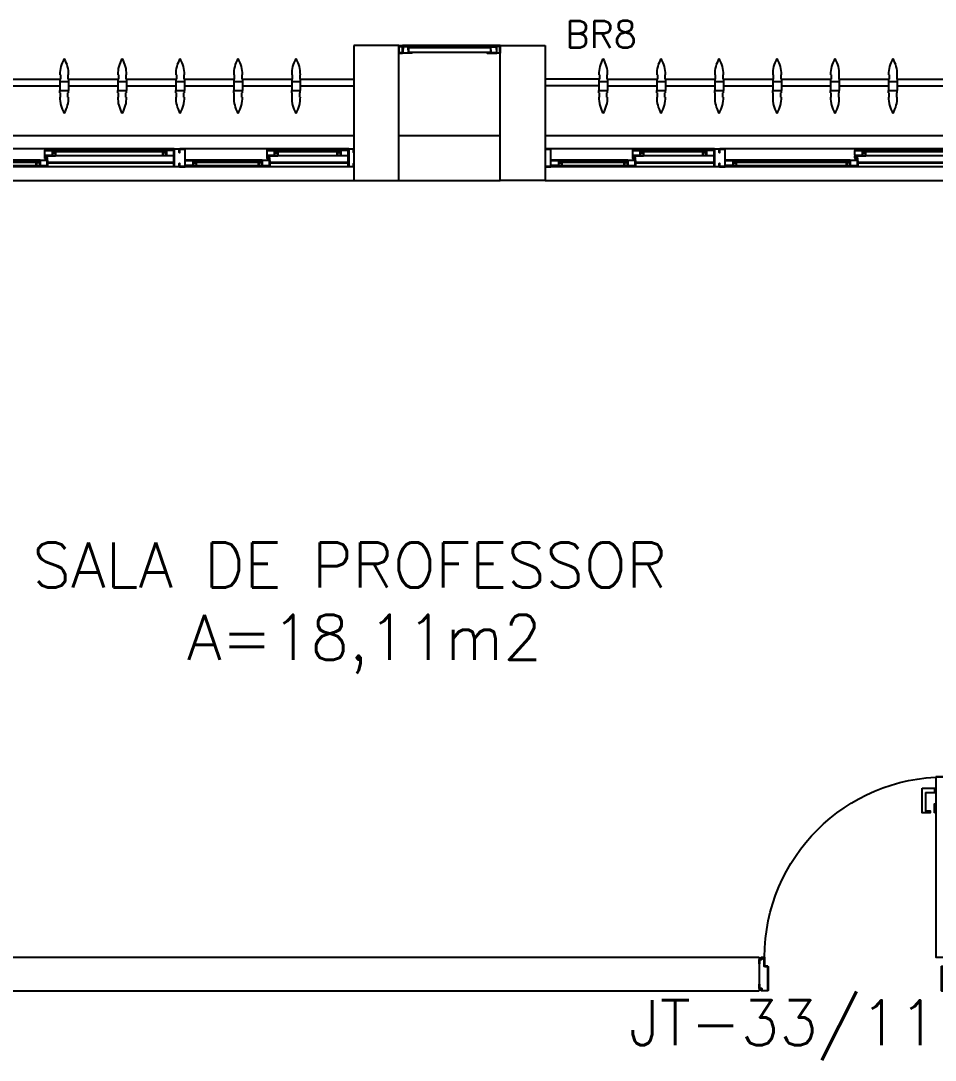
# Model space of a CAD drawing. Header units: millimetres. Extents: x 2128 to 2646, y 1972 to 2207.
# Drawn here: x 2339.131 to 2343.194, y 2139.057 to 2143.675 of the extents above; entities that cross this region are included whole.
import ezdxf

# ---------------------------------------------------------------- set-up
doc = ezdxf.new("R2010")
doc.units = ezdxf.units.MM
for name, color, linetype in [('AR-ALV', 2, 'Continuous'), ('AR-BRISES', 1, 'Continuous'), ('AR-ESQ', 1, 'Continuous'), ('AR-ESTC', 3, 'Continuous'), ('AR-PEITORIL', 1, 'Continuous'), ('AR-PORTA', 1, 'Continuous'), ('BR-PAINEL', 1, 'Continuous'), ('BR-SUPORTE', 1, 'Continuous'), ('BR-TEXTO', 2, 'Continuous'), ('DT-ESQ-BAGUETE-C', 1, 'Continuous'), ('DT-ESQ-BAGUETE-V', 1, 'Continuous'), ('DT-ESQ-CHAPA DOBRADA-V', 1, 'Continuous'), ('DT-ESQ-PERFIL CADEIRA-C', 2, 'Continuous'), ('DT-ESQ-PERFIL CADEIRA-V', 2, 'Continuous'), ('DT-ESQ-PERFIL U SIMPLES-C', 2, 'Continuous'), ('DT-ESQ-PERFIL U-C', 2, 'Continuous'), ('DT-ESQ-PERFIL U-V', 1, 'Continuous'), ('DT-ESQ-VENEZIANA-C', 1, 'Continuous'), ('DT-ESQ-VENEZIANA-V', 1, 'Continuous'), ('DT-ESQ-VIDRO-C', 2, 'Continuous'), ('DT-TXTMOD', 1, 'Continuous'), ('ENDEREÇO', 2, 'Continuous'), ('maçaneta', 1, 'Continuous'), ('mov', 1, 'Continuous'), ('PM-PERFIL U-C', 2, 'Continuous'), ('pm1', 2, 'Continuous'), ('TEXTO', 2, 'Continuous'), ('Área', 2, 'Continuous')]:
    doc.layers.add(name, color=color, linetype=linetype)
doc.styles.add('S10', font='simplex.shx', dxfattribs={"height": 0.1})
doc.styles.add('S12', font='simplex.shx', dxfattribs={"width": 1.1, "height": 0.12})
doc.styles.add('UNB-100', font='simplex.shx', dxfattribs={"height": 0.2})
doc.styles.add('UNB1-100', font='simplex.shx', dxfattribs={"height": 0.2})

# ---------------------------------------------------------------- blocks, each defined once
blk = doc.blocks.new('EF31-P')
at = {"layer": 'DT-ESQ-BAGUETE-C', "ltscale": 0.1}
for points in [[(0.4225, -0.08), (0.409, -0.08), (0.409, -0.0785), (0.422, -0.0785, 0.414214), (0.4225, -0.078), (0.4225, -0.067, 0.414214), (0.422, -0.0665), (0.409, -0.0665), (0.409, -0.065), (0.4225, -0.065, -0.414214), (0.424, -0.0665), (0.424, -0.0785, -0.414214)], [(0.7015, -0.08), (0.715, -0.08), (0.715, -0.0785), (0.702, -0.0785, -0.414214), (0.7015, -0.078), (0.7015, -0.067, -0.414214), (0.702, -0.0665), (0.715, -0.0665), (0.715, -0.065), (0.7015, -0.065, 0.414214), (0.7, -0.0665), (0.7, -0.0785, 0.414214)], [(1.41, -0.08), (1.3965, -0.08), (1.3965, -0.0785), (1.4095, -0.0785, 0.414214), (1.41, -0.078), (1.41, -0.067, 0.414214), (1.4095, -0.0665), (1.3965, -0.0665), (1.3965, -0.065), (1.41, -0.065, -0.414214), (1.4115, -0.0665), (1.4115, -0.0785, -0.414214)], [(0.0735, -0.125), (0.06, -0.125), (0.06, -0.1235), (0.073, -0.1235, 0.414214), (0.0735, -0.123), (0.0735, -0.112, 0.414214), (0.073, -0.1115), (0.06, -0.1115), (0.06, -0.11), (0.0735, -0.11, -0.414214), (0.075, -0.1115), (0.075, -0.1235, -0.414214)], [(0.339, -0.125), (0.3525, -0.125), (0.3525, -0.1235), (0.3395, -0.1235, -0.414214), (0.339, -0.123), (0.339, -0.112, -0.414214), (0.3395, -0.1115), (0.3525, -0.1115), (0.3525, -0.11), (0.339, -0.11, 0.414214), (0.3375, -0.1115), (0.3375, -0.1235, 0.414214)], [(0.8485, -0.125), (0.835, -0.125), (0.835, -0.1235), (0.848, -0.1235, 0.414214), (0.8485, -0.123), (0.8485, -0.112, 0.414214), (0.848, -0.1115), (0.835, -0.1115), (0.835, -0.11), (0.8485, -0.11, -0.414214), (0.85, -0.1115), (0.85, -0.1235, -0.414214)], [(1.3265, -0.125), (1.34, -0.125), (1.34, -0.1235), (1.327, -0.1235, -0.414214), (1.3265, -0.123), (1.3265, -0.112, -0.414214), (1.327, -0.1115), (1.34, -0.1115), (1.34, -0.11), (1.3265, -0.11, 0.414214), (1.325, -0.1115), (1.325, -0.1235, 0.414214)]]:
    blk.add_lwpolyline(points, format="xyb", close=True, dxfattribs=at)
at = {"layer": 'DT-ESQ-BAGUETE-V', "ltscale": 0.1}
for p, q in [((0.4225, -0.065), (0.7015, -0.065)), ((1.41, -0.065), (1.9015, -0.065)), ((0.0735, -0.11), (0.339, -0.11)), ((0.8485, -0.11), (1.3265, -0.11))]:
    blk.add_line(p, q, dxfattribs=at)
at = {"layer": 'DT-ESQ-CHAPA DOBRADA-V', "ltscale": 0.1}
for p, q in [((0.025, -0.077), (0.374, -0.077)), ((0.025, -0.08), (0.374, -0.08)), ((0.8, -0.077), (1.3615, -0.077)), ((0.8, -0.08), (1.3615, -0.08))]:
    blk.add_line(p, q, dxfattribs=at)
at = {"layer": 'DT-ESQ-PERFIL CADEIRA-C', "ltscale": 0.1}
for p, q in [((0.376, -0.0885), (0.4225, -0.0885)), ((0.75, -0.0885), (0.7015, -0.0885)), ((1.3635, -0.0885), (1.41, -0.0885)), ((0.025, -0.1335), (0.0735, -0.1335)), ((0.3855, -0.1335), (0.339, -0.1335)), ((0.8, -0.1335), (0.8485, -0.1335)), ((1.373, -0.1335), (1.3265, -0.1335))]:
    blk.add_line(p, q, dxfattribs=at)
for points in [[(0.4225, -0.087, -1), (0.4225, -0.09), (0.376, -0.09, -0.414214), (0.374, -0.088), (0.374, -0.067, -0.414214), (0.376, -0.065), (0.4075, -0.065, -0.414214), (0.409, -0.0665), (0.409, -0.087)], [(0.409, -0.0885, -0.198913), (0.4079, -0.0881, -0.198913), (0.4075, -0.087), (0.4075, -0.067, 0.414214), (0.407, -0.0665), (0.376, -0.0665, 0.414214), (0.3755, -0.067), (0.3755, -0.088, 0.414214), (0.376, -0.0885)], [(0.7015, -0.09), (0.75, -0.09), (0.75, -0.0885), (0.715, -0.0885, 0.198912), (0.7161, -0.0881, 0.198913), (0.7165, -0.087), (0.7165, -0.067, -0.414214), (0.717, -0.0665), (0.75, -0.0665), (0.75, -0.065), (0.7165, -0.065, 0.414214), (0.715, -0.0665), (0.715, -0.0785), (0.715, -0.08), (0.715, -0.087), (0.7015, -0.087, 1)], [(1.41, -0.087, -1), (1.41, -0.09), (1.3635, -0.09, -0.414214), (1.3615, -0.088), (1.3615, -0.067, -0.414214), (1.3635, -0.065), (1.395, -0.065, -0.414214), (1.3965, -0.0665), (1.3965, -0.087)], [(1.3965, -0.0885, -0.198913), (1.3954, -0.0881, -0.198913), (1.395, -0.087), (1.395, -0.067, 0.414214), (1.3945, -0.0665), (1.3635, -0.0665, 0.414214), (1.363, -0.067), (1.363, -0.088, 0.414214), (1.3635, -0.0885)], [(0.0735, -0.135), (0.025, -0.135), (0.025, -0.1335), (0.06, -0.1335, -0.198912), (0.0589, -0.1331, -0.198913), (0.0585, -0.132), (0.0585, -0.112, 0.414214), (0.058, -0.1115), (0.025, -0.1115), (0.025, -0.11), (0.0585, -0.11, -0.414214), (0.06, -0.1115), (0.06, -0.1235), (0.06, -0.125), (0.06, -0.132), (0.0735, -0.132, -1)], [(0.339, -0.132, 1), (0.339, -0.135), (0.3855, -0.135, 0.414214), (0.3875, -0.133), (0.3875, -0.112, 0.414214), (0.3855, -0.11), (0.354, -0.11, 0.414214), (0.3525, -0.1115), (0.3525, -0.132)], [(0.3525, -0.1335, 0.198913), (0.3536, -0.1331, 0.198913), (0.354, -0.132), (0.354, -0.112, -0.414214), (0.3545, -0.1115), (0.3855, -0.1115, -0.414214), (0.386, -0.112), (0.386, -0.133, -0.414214), (0.3855, -0.1335)], [(0.8485, -0.135), (0.8, -0.135), (0.8, -0.1335), (0.835, -0.1335, -0.198912), (0.8339, -0.1331, -0.198913), (0.8335, -0.132), (0.8335, -0.112, 0.414214), (0.833, -0.1115), (0.8, -0.1115), (0.8, -0.11), (0.8335, -0.11, -0.414214), (0.835, -0.1115), (0.835, -0.1235), (0.835, -0.125), (0.835, -0.132), (0.8485, -0.132, -1)], [(1.3265, -0.132, 1), (1.3265, -0.135), (1.373, -0.135, 0.414214), (1.375, -0.133), (1.375, -0.112, 0.414214), (1.373, -0.11), (1.3415, -0.11, 0.414214), (1.34, -0.1115), (1.34, -0.132)], [(1.34, -0.1335, 0.198913), (1.3411, -0.1331, 0.198913), (1.3415, -0.132), (1.3415, -0.112, -0.414214), (1.342, -0.1115), (1.373, -0.1115, -0.414214), (1.3735, -0.112), (1.3735, -0.133, -0.414214), (1.373, -0.1335)]]:
    blk.add_lwpolyline(points, format="xyb", close=True, dxfattribs=at)
at = {"layer": 'DT-ESQ-PERFIL CADEIRA-V', "ltscale": 0.1}
for p, q in [((0.4075, -0.09), (0.7015, -0.09)), ((1.395, -0.09), (1.9015, -0.09)), ((0.0735, -0.135), (0.339, -0.135)), ((0.8485, -0.135), (1.3265, -0.135))]:
    blk.add_line(p, q, dxfattribs=at)
at = {"layer": 'DT-ESQ-PERFIL U SIMPLES-C', "ltscale": 0.1}
for points in [[(0.376, -0.102), (0.384, -0.102), (0.384, -0.1005), (0.376, -0.1005, -0.414214), (0.3755, -0.1), (0.3755, -0.092, -0.414214), (0.376, -0.0915), (0.384, -0.0915), (0.384, -0.09), (0.376, -0.09, 0.414214), (0.374, -0.092), (0.374, -0.1, 0.414214)], [(1.3635, -0.102), (1.3715, -0.102), (1.3715, -0.1005), (1.3635, -0.1005, -0.414214), (1.363, -0.1), (1.363, -0.092, -0.414214), (1.3635, -0.0915), (1.3715, -0.0915), (1.3715, -0.09), (1.3635, -0.09, 0.414214), (1.3615, -0.092), (1.3615, -0.1, 0.414214)], [(0.3855, -0.098), (0.3775, -0.098), (0.3775, -0.0995), (0.3855, -0.0995, -0.414214), (0.386, -0.1), (0.386, -0.108, -0.414214), (0.3855, -0.1085), (0.3775, -0.1085), (0.3775, -0.11), (0.3855, -0.11, 0.414214), (0.3875, -0.108), (0.3875, -0.1, 0.414214)], [(1.373, -0.098), (1.365, -0.098), (1.365, -0.0995), (1.373, -0.0995, -0.414214), (1.3735, -0.1), (1.3735, -0.108, -0.414214), (1.373, -0.1085), (1.365, -0.1085), (1.365, -0.11), (1.373, -0.11, 0.414214), (1.375, -0.108), (1.375, -0.1, 0.414214)]]:
    blk.add_lwpolyline(points, format="xyb", close=True, dxfattribs=at)
at = {"layer": 'DT-ESQ-PERFIL U-C', "ltscale": 0.1}
for points in [[(0, -0.0615, -0.414214), (0.0015, -0.06), (0.0235, -0.06, -0.414214), (0.025, -0.0615), (0.025, -0.1385, -0.414214), (0.0235, -0.14), (0.0015, -0.14, -0.414214), (0, -0.1385), (0, -0.125), (0.0015, -0.125), (0.0015, -0.138, 0.414214), (0.002, -0.1385), (0.023, -0.1385, 0.414214), (0.0235, -0.138), (0.0235, -0.062, 0.414214), (0.023, -0.0615), (0.002, -0.0615, 0.414214), (0.0015, -0.062), (0.0015, -0.075), (0, -0.075)], [(0.775, -0.0615, 0.414214), (0.7735, -0.06), (0.7515, -0.06, 0.414214), (0.75, -0.0615), (0.75, -0.1385, 0.414214), (0.7515, -0.14), (0.7735, -0.14, 0.414214), (0.775, -0.1385), (0.775, -0.125), (0.7735, -0.125), (0.7735, -0.138, -0.414214), (0.773, -0.1385), (0.752, -0.1385, -0.414214), (0.7515, -0.138), (0.7515, -0.062, -0.414214), (0.752, -0.0615), (0.773, -0.0615, -0.414214), (0.7735, -0.062), (0.7735, -0.075), (0.775, -0.075)], [(0.775, -0.0615, -0.414214), (0.7765, -0.06), (0.7985, -0.06, -0.414214), (0.8, -0.0615), (0.8, -0.1385, -0.414214), (0.7985, -0.14), (0.7765, -0.14, -0.414214), (0.775, -0.1385), (0.775, -0.125), (0.7765, -0.125), (0.7765, -0.138, 0.414214), (0.777, -0.1385), (0.798, -0.1385, 0.414214), (0.7985, -0.138), (0.7985, -0.062, 0.414214), (0.798, -0.0615), (0.777, -0.0615, 0.414214), (0.7765, -0.062), (0.7765, -0.075), (0.775, -0.075)]]:
    blk.add_lwpolyline(points, format="xyb", close=True, dxfattribs=at)
at = {"layer": 'DT-ESQ-PERFIL U-V', "ltscale": 0.1}
for p, q in [((0.0235, -0.06), (0.7515, -0.06)), ((0.7985, -0.06), (1.9515, -0.06)), ((0.0235, -0.14), (0.7515, -0.14)), ((0.7985, -0.14), (1.9515, -0.14))]:
    blk.add_line(p, q, dxfattribs=at)
at = {"layer": 'DT-ESQ-VIDRO-C', "ltscale": 0.1}
for points in [[(0.7125, -0.085), (0.7125, -0.082), (0.4115, -0.082), (0.4115, -0.085)], [(1.9125, -0.085), (1.9125, -0.082), (1.399, -0.082), (1.399, -0.085)], [(0.063, -0.13), (0.063, -0.127), (0.3495, -0.127), (0.3495, -0.13)], [(0.838, -0.13), (0.838, -0.127), (1.337, -0.127), (1.337, -0.13)]]:
    blk.add_lwpolyline(points, close=True, dxfattribs=at)
at = {"layer": 'DT-TXTMOD', "ltscale": 0.1, "style": 'S10', "flags": 3}
for tag, p in [('M01', (0.025, -0.28)), ('M02', (0.3253, -0.28)), ('M03', (0.627, -0.28)), ('M04', (0.9288, -0.28)), ('M05', (1.2306, -0.28)), ('M06', (1.5323, -0.28)), ('M07', (1.8341, -0.28)), ('M08', (2.1359, -0.28)), ('M09', (2.4376, -0.28)), ('M10', (2.7394, -0.28)), ('M11', (3.0412, -0.28)), ('M12', (3.3429, -0.28)), ('M13', (3.6447, -0.28)), ('M14', (3.9464, -0.28)), ('M15', (4.2482, -0.28)), ('M16', (4.55, -0.28)), ('M17', (4.8517, -0.28))]:
    blk.add_attdef(tag, p, '', height=0.1, dxfattribs=at)
blk = doc.blocks.new('EF40-P')
at = {"layer": 'DT-ESQ-BAGUETE-C', "ltscale": 0.1}
for points in [[(3.81, -0.08), (3.7965, -0.08), (3.7965, -0.0785), (3.8095, -0.0785, 0.414214), (3.81, -0.078), (3.81, -0.067, 0.414214), (3.8095, -0.0665), (3.7965, -0.0665), (3.7965, -0.065), (3.81, -0.065, -0.414214), (3.8115, -0.0665), (3.8115, -0.0785, -0.414214)], [(4.3015, -0.08), (4.315, -0.08), (4.315, -0.0785), (4.302, -0.0785, -0.414214), (4.3015, -0.078), (4.3015, -0.067, -0.414214), (4.302, -0.0665), (4.315, -0.0665), (4.315, -0.065), (4.3015, -0.065, 0.414214), (4.3, -0.0665), (4.3, -0.0785, 0.414214)], [(4.7975, -0.08), (4.784, -0.08), (4.784, -0.0785), (4.797, -0.0785, 0.414214), (4.7975, -0.078), (4.7975, -0.067, 0.414214), (4.797, -0.0665), (4.784, -0.0665), (4.784, -0.065), (4.7975, -0.065, -0.414214), (4.799, -0.0665), (4.799, -0.0785, -0.414214)], [(5.0765, -0.08), (5.09, -0.08), (5.09, -0.0785), (5.077, -0.0785, -0.414214), (5.0765, -0.078), (5.0765, -0.067, -0.414214), (5.077, -0.0665), (5.09, -0.0665), (5.09, -0.065), (5.0765, -0.065, 0.414214), (5.075, -0.0665), (5.075, -0.0785, 0.414214)], [(3.7265, -0.125), (3.74, -0.125), (3.74, -0.1235), (3.727, -0.1235, -0.414214), (3.7265, -0.123), (3.7265, -0.112, -0.414214), (3.727, -0.1115), (3.74, -0.1115), (3.74, -0.11), (3.7265, -0.11, 0.414214), (3.725, -0.1115), (3.725, -0.1235, 0.414214)], [(4.4485, -0.125), (4.435, -0.125), (4.435, -0.1235), (4.448, -0.1235, 0.414214), (4.4485, -0.123), (4.4485, -0.112, 0.414214), (4.448, -0.1115), (4.435, -0.1115), (4.435, -0.11), (4.4485, -0.11, -0.414214), (4.45, -0.1115), (4.45, -0.1235, -0.414214)], [(4.714, -0.125), (4.7275, -0.125), (4.7275, -0.1235), (4.7145, -0.1235, -0.414214), (4.714, -0.123), (4.714, -0.112, -0.414214), (4.7145, -0.1115), (4.7275, -0.1115), (4.7275, -0.11), (4.714, -0.11, 0.414214), (4.7125, -0.1115), (4.7125, -0.1235, 0.414214)]]:
    blk.add_lwpolyline(points, format="xyb", close=True, dxfattribs=at)
at = {"layer": 'DT-ESQ-BAGUETE-V', "ltscale": 0.1}
for p, q in [((3.81, -0.065), (4.3015, -0.065)), ((4.7975, -0.065), (5.0765, -0.065)), ((3.2485, -0.11), (3.7265, -0.11)), ((4.4485, -0.11), (4.714, -0.11))]:
    blk.add_line(p, q, dxfattribs=at)
at = {"layer": 'DT-ESQ-CHAPA DOBRADA-V', "ltscale": 0.1}
for p, q in [((3.2, -0.077), (3.7615, -0.077)), ((3.2, -0.08), (3.7615, -0.08)), ((4.4, -0.077), (4.749, -0.077)), ((4.4, -0.08), (4.749, -0.08))]:
    blk.add_line(p, q, dxfattribs=at)
at = {"layer": 'DT-ESQ-PERFIL CADEIRA-C', "ltscale": 0.1}
for p, q in [((3.7635, -0.0885), (3.81, -0.0885)), ((4.35, -0.0885), (4.3015, -0.0885)), ((4.751, -0.0885), (4.7975, -0.0885)), ((5.125, -0.0885), (5.0765, -0.0885)), ((3.773, -0.1335), (3.7265, -0.1335)), ((4.4, -0.1335), (4.4485, -0.1335)), ((4.7605, -0.1335), (4.714, -0.1335))]:
    blk.add_line(p, q, dxfattribs=at)
for points in [[(3.81, -0.087, -1), (3.81, -0.09), (3.7635, -0.09, -0.414214), (3.7615, -0.088), (3.7615, -0.067, -0.414214), (3.7635, -0.065), (3.795, -0.065, -0.414214), (3.7965, -0.0665), (3.7965, -0.087)], [(3.7965, -0.0885, -0.198913), (3.7954, -0.0881, -0.198913), (3.795, -0.087), (3.795, -0.067, 0.414214), (3.7945, -0.0665), (3.7635, -0.0665, 0.414214), (3.763, -0.067), (3.763, -0.088, 0.414214), (3.7635, -0.0885)], [(4.3015, -0.09), (4.35, -0.09), (4.35, -0.0885), (4.315, -0.0885, 0.198912), (4.3161, -0.0881, 0.198913), (4.3165, -0.087), (4.3165, -0.067, -0.414214), (4.317, -0.0665), (4.35, -0.0665), (4.35, -0.065), (4.3165, -0.065, 0.414214), (4.315, -0.0665), (4.315, -0.0785), (4.315, -0.08), (4.315, -0.087), (4.3015, -0.087, 1)], [(4.7975, -0.087, -1), (4.7975, -0.09), (4.751, -0.09, -0.414214), (4.749, -0.088), (4.749, -0.067, -0.414214), (4.751, -0.065), (4.7825, -0.065, -0.414214), (4.784, -0.0665), (4.784, -0.087)], [(4.784, -0.0885, -0.198913), (4.7829, -0.0881, -0.198913), (4.7825, -0.087), (4.7825, -0.067, 0.414214), (4.782, -0.0665), (4.751, -0.0665, 0.414214), (4.7505, -0.067), (4.7505, -0.088, 0.414214), (4.751, -0.0885)], [(5.0765, -0.09), (5.125, -0.09), (5.125, -0.0885), (5.09, -0.0885, 0.198912), (5.0911, -0.0881, 0.198913), (5.0915, -0.087), (5.0915, -0.067, -0.414214), (5.092, -0.0665), (5.125, -0.0665), (5.125, -0.065), (5.0915, -0.065, 0.414214), (5.09, -0.0665), (5.09, -0.0785), (5.09, -0.08), (5.09, -0.087), (5.0765, -0.087, 1)], [(3.7265, -0.132, 1), (3.7265, -0.135), (3.773, -0.135, 0.414214), (3.775, -0.133), (3.775, -0.112, 0.414214), (3.773, -0.11), (3.7415, -0.11, 0.414214), (3.74, -0.1115), (3.74, -0.132)], [(3.74, -0.1335, 0.198913), (3.7411, -0.1331, 0.198913), (3.7415, -0.132), (3.7415, -0.112, -0.414214), (3.742, -0.1115), (3.773, -0.1115, -0.414214), (3.7735, -0.112), (3.7735, -0.133, -0.414214), (3.773, -0.1335)], [(4.4485, -0.135), (4.4, -0.135), (4.4, -0.1335), (4.435, -0.1335, -0.198912), (4.4339, -0.1331, -0.198913), (4.4335, -0.132), (4.4335, -0.112, 0.414214), (4.433, -0.1115), (4.4, -0.1115), (4.4, -0.11), (4.4335, -0.11, -0.414214), (4.435, -0.1115), (4.435, -0.1235), (4.435, -0.125), (4.435, -0.132), (4.4485, -0.132, -1)], [(4.714, -0.132, 1), (4.714, -0.135), (4.7605, -0.135, 0.414214), (4.7625, -0.133), (4.7625, -0.112, 0.414214), (4.7605, -0.11), (4.729, -0.11, 0.414214), (4.7275, -0.1115), (4.7275, -0.132)], [(4.7275, -0.1335, 0.198913), (4.7286, -0.1331, 0.198913), (4.729, -0.132), (4.729, -0.112, -0.414214), (4.7295, -0.1115), (4.7605, -0.1115, -0.414214), (4.761, -0.112), (4.761, -0.133, -0.414214), (4.7605, -0.1335)]]:
    blk.add_lwpolyline(points, format="xyb", close=True, dxfattribs=at)
at = {"layer": 'DT-ESQ-PERFIL CADEIRA-V', "ltscale": 0.1}
for p, q in [((3.795, -0.09), (4.3015, -0.09)), ((4.7825, -0.09), (5.0765, -0.09)), ((3.2485, -0.135), (3.7265, -0.135)), ((4.4485, -0.135), (4.714, -0.135))]:
    blk.add_line(p, q, dxfattribs=at)
at = {"layer": 'DT-ESQ-PERFIL U SIMPLES-C', "ltscale": 0.1}
for points in [[(3.7635, -0.102), (3.7715, -0.102), (3.7715, -0.1005), (3.7635, -0.1005, -0.414214), (3.763, -0.1), (3.763, -0.092, -0.414214), (3.7635, -0.0915), (3.7715, -0.0915), (3.7715, -0.09), (3.7635, -0.09, 0.414214), (3.7615, -0.092), (3.7615, -0.1, 0.414214)], [(4.751, -0.102), (4.759, -0.102), (4.759, -0.1005), (4.751, -0.1005, -0.414214), (4.7505, -0.1), (4.7505, -0.092, -0.414214), (4.751, -0.0915), (4.759, -0.0915), (4.759, -0.09), (4.751, -0.09, 0.414214), (4.749, -0.092), (4.749, -0.1, 0.414214)], [(3.773, -0.098), (3.765, -0.098), (3.765, -0.0995), (3.773, -0.0995, -0.414214), (3.7735, -0.1), (3.7735, -0.108, -0.414214), (3.773, -0.1085), (3.765, -0.1085), (3.765, -0.11), (3.773, -0.11, 0.414214), (3.775, -0.108), (3.775, -0.1, 0.414214)], [(4.7605, -0.098), (4.7525, -0.098), (4.7525, -0.0995), (4.7605, -0.0995, -0.414214), (4.761, -0.1), (4.761, -0.108, -0.414214), (4.7605, -0.1085), (4.7525, -0.1085), (4.7525, -0.11), (4.7605, -0.11, 0.414214), (4.7625, -0.108), (4.7625, -0.1, 0.414214)]]:
    blk.add_lwpolyline(points, format="xyb", close=True, dxfattribs=at)
at = {"layer": 'DT-ESQ-PERFIL U-C', "ltscale": 0.1}
for points in [[(4.375, -0.0615, 0.414214), (4.3735, -0.06), (4.3515, -0.06, 0.414214), (4.35, -0.0615), (4.35, -0.1385, 0.414214), (4.3515, -0.14), (4.3735, -0.14, 0.414214), (4.375, -0.1385), (4.375, -0.125), (4.3735, -0.125), (4.3735, -0.138, -0.414214), (4.373, -0.1385), (4.352, -0.1385, -0.414214), (4.3515, -0.138), (4.3515, -0.062, -0.414214), (4.352, -0.0615), (4.373, -0.0615, -0.414214), (4.3735, -0.062), (4.3735, -0.075), (4.375, -0.075)], [(4.375, -0.0615, -0.414214), (4.3765, -0.06), (4.3985, -0.06, -0.414214), (4.4, -0.0615), (4.4, -0.1385, -0.414214), (4.3985, -0.14), (4.3765, -0.14, -0.414214), (4.375, -0.1385), (4.375, -0.125), (4.3765, -0.125), (4.3765, -0.138, 0.414214), (4.377, -0.1385), (4.398, -0.1385, 0.414214), (4.3985, -0.138), (4.3985, -0.062, 0.414214), (4.398, -0.0615), (4.377, -0.0615, 0.414214), (4.3765, -0.062), (4.3765, -0.075), (4.375, -0.075)], [(5.15, -0.0615, 0.414214), (5.1485, -0.06), (5.1265, -0.06, 0.414214), (5.125, -0.0615), (5.125, -0.1385, 0.414214), (5.1265, -0.14), (5.1485, -0.14, 0.414214), (5.15, -0.1385), (5.15, -0.125), (5.1485, -0.125), (5.1485, -0.138, -0.414214), (5.148, -0.1385), (5.127, -0.1385, -0.414214), (5.1265, -0.138), (5.1265, -0.062, -0.414214), (5.127, -0.0615), (5.148, -0.0615, -0.414214), (5.1485, -0.062), (5.1485, -0.075), (5.15, -0.075)]]:
    blk.add_lwpolyline(points, format="xyb", close=True, dxfattribs=at)
at = {"layer": 'DT-ESQ-PERFIL U-V', "ltscale": 0.1}
for p, q in [((3.1985, -0.06), (4.3515, -0.06)), ((4.3985, -0.06), (5.1265, -0.06)), ((3.1985, -0.14), (4.3515, -0.14)), ((4.3985, -0.14), (5.1265, -0.14))]:
    blk.add_line(p, q, dxfattribs=at)
at = {"layer": 'DT-ESQ-VIDRO-C', "ltscale": 0.1}
for points in [[(4.3125, -0.085), (4.3125, -0.082), (3.799, -0.082), (3.799, -0.085)], [(5.0875, -0.085), (5.0875, -0.082), (4.7865, -0.082), (4.7865, -0.085)], [(3.238, -0.13), (3.238, -0.127), (3.737, -0.127), (3.737, -0.13)], [(4.438, -0.13), (4.438, -0.127), (4.7245, -0.127), (4.7245, -0.13)]]:
    blk.add_lwpolyline(points, close=True, dxfattribs=at)
at = {"layer": 'DT-TXTMOD', "ltscale": 0.1, "style": 'S10', "flags": 3}
for tag, p in [('M01', (0.025, -0.28)), ('M02', (0.3253, -0.28)), ('M03', (0.627, -0.28)), ('M04', (0.9288, -0.28)), ('M05', (1.2306, -0.28)), ('M06', (1.5323, -0.28)), ('M07', (1.8341, -0.28)), ('M08', (2.1359, -0.28)), ('M09', (2.4376, -0.28)), ('M10', (2.7394, -0.28)), ('M11', (3.0412, -0.28)), ('M12', (3.3429, -0.28)), ('M13', (3.6447, -0.28)), ('M14', (3.9464, -0.28)), ('M15', (4.2482, -0.28)), ('M16', (4.55, -0.28)), ('M17', (4.8517, -0.28))]:
    blk.add_attdef(tag, p, '', height=0.1, dxfattribs=at)
blk = doc.blocks.new('BR-MODULO8')
at = {"layer": 'BR-PAINEL'}
for p, q in [((-4.9117, 0.27), (-4.9092, 0.27)), ((-4.9117, 0.25), (-4.9117, 0.24)), ((-4.9117, 0.25), (-4.9092, 0.25)), ((-4.9117, 0.24), (-4.8733, 0.24)), ((-4.9117, 0.24), (-4.9117, 0.2)), ((-4.9092, 0.27), (-4.9092, 0.25)), ((-4.8758, 0.27), (-4.8758, 0.25)), ((-4.8733, 0.27), (-4.8758, 0.27)), ((-4.8733, 0.25), (-4.8758, 0.25)), ((-4.8733, 0.25), (-4.8733, 0.24)), ((-4.8733, 0.24), (-4.8733, 0.2)), ((-4.6542, 0.27), (-4.6517, 0.27)), ((-4.6542, 0.25), (-4.6542, 0.24)), ((-4.6542, 0.25), (-4.6517, 0.25)), ((-4.6542, 0.24), (-4.6158, 0.24)), ((-4.6542, 0.24), (-4.6542, 0.2)), ((-4.6517, 0.27), (-4.6517, 0.25)), ((-4.6183, 0.27), (-4.6183, 0.25)), ((-4.6158, 0.27), (-4.6183, 0.27)), ((-4.6158, 0.25), (-4.6183, 0.25)), ((-4.6158, 0.25), (-4.6158, 0.24)), ((-4.6158, 0.24), (-4.6158, 0.2)), ((-4.3967, 0.27), (-4.3942, 0.27)), ((-4.3967, 0.25), (-4.3967, 0.24)), ((-4.3967, 0.25), (-4.3942, 0.25)), ((-4.3967, 0.24), (-4.3583, 0.24)), ((-4.3967, 0.24), (-4.3967, 0.2)), ((-4.3942, 0.27), (-4.3942, 0.25)), ((-4.3608, 0.27), (-4.3608, 0.25)), ((-4.3583, 0.27), (-4.3608, 0.27)), ((-4.3583, 0.25), (-4.3608, 0.25)), ((-4.3583, 0.25), (-4.3583, 0.24)), ((-4.3583, 0.24), (-4.3583, 0.2)), ((-4.1392, 0.27), (-4.1367, 0.27)), ((-4.1392, 0.25), (-4.1392, 0.24)), ((-4.1392, 0.25), (-4.1367, 0.25)), ((-4.1392, 0.24), (-4.1008, 0.24)), ((-4.1392, 0.24), (-4.1392, 0.2)), ((-4.1367, 0.27), (-4.1367, 0.25)), ((-4.1033, 0.27), (-4.1033, 0.25)), ((-4.1008, 0.27), (-4.1033, 0.27)), ((-4.1008, 0.25), (-4.1033, 0.25)), ((-4.1008, 0.25), (-4.1008, 0.24)), ((-4.1008, 0.24), (-4.1008, 0.2)), ((-3.8817, 0.27), (-3.8792, 0.27)), ((-3.8817, 0.25), (-3.8817, 0.24)), ((-3.8817, 0.25), (-3.8792, 0.25)), ((-3.8817, 0.24), (-3.8433, 0.24)), ((-3.8817, 0.24), (-3.8817, 0.2)), ((-3.8792, 0.27), (-3.8792, 0.25)), ((-3.8458, 0.27), (-3.8458, 0.25)), ((-3.8433, 0.27), (-3.8458, 0.27)), ((-3.8433, 0.25), (-3.8458, 0.25)), ((-3.8433, 0.25), (-3.8433, 0.24)), ((-3.8433, 0.24), (-3.8433, 0.2)), ((-3.6242, 0.27), (-3.6217, 0.27)), ((-3.6242, 0.25), (-3.6242, 0.24)), ((-3.6242, 0.25), (-3.6217, 0.25)), ((-3.6242, 0.24), (-3.5858, 0.24)), ((-3.6242, 0.24), (-3.6242, 0.2)), ((-3.6217, 0.27), (-3.6217, 0.25)), ((-3.5883, 0.27), (-3.5883, 0.25)), ((-3.5858, 0.27), (-3.5883, 0.27)), ((-3.5858, 0.25), (-3.5883, 0.25)), ((-3.5858, 0.25), (-3.5858, 0.24)), ((-3.5858, 0.24), (-3.5858, 0.2)), ((-1.3067, 0.27), (-1.3042, 0.27)), ((-1.3067, 0.25), (-1.3067, 0.24)), ((-1.3067, 0.25), (-1.3042, 0.25)), ((-1.3067, 0.24), (-1.2683, 0.24)), ((-1.3067, 0.24), (-1.3067, 0.2)), ((-1.3042, 0.27), (-1.3042, 0.25)), ((-1.2708, 0.27), (-1.2708, 0.25)), ((-1.2683, 0.27), (-1.2708, 0.27)), ((-1.2683, 0.25), (-1.2708, 0.25)), ((-1.2683, 0.25), (-1.2683, 0.24)), ((-1.2683, 0.24), (-1.2683, 0.2)), ((-1.0492, 0.27), (-1.0467, 0.27)), ((-1.0492, 0.25), (-1.0492, 0.24)), ((-1.0492, 0.25), (-1.0467, 0.25)), ((-1.0492, 0.24), (-1.0108, 0.24)), ((-1.0492, 0.24), (-1.0492, 0.2)), ((-1.0467, 0.27), (-1.0467, 0.25)), ((-1.0133, 0.27), (-1.0133, 0.25)), ((-1.0108, 0.27), (-1.0133, 0.27)), ((-1.0108, 0.25), (-1.0133, 0.25)), ((-1.0108, 0.25), (-1.0108, 0.24)), ((-1.0108, 0.24), (-1.0108, 0.2)), ((-0.7917, 0.27), (-0.7892, 0.27)), ((-0.7917, 0.25), (-0.7917, 0.24)), ((-0.7917, 0.25), (-0.7892, 0.25)), ((-0.7917, 0.24), (-0.7533, 0.24)), ((-0.7917, 0.24), (-0.7917, 0.2)), ((-0.7892, 0.27), (-0.7892, 0.25)), ((-0.7558, 0.27), (-0.7558, 0.25)), ((-0.7533, 0.27), (-0.7558, 0.27)), ((-0.7533, 0.25), (-0.7558, 0.25)), ((-0.7533, 0.25), (-0.7533, 0.24)), ((-0.7533, 0.24), (-0.7533, 0.2)), ((-0.5342, 0.27), (-0.5317, 0.27)), ((-0.5342, 0.25), (-0.5317, 0.25)), ((-0.5342, 0.25), (-0.5342, 0.24)), ((-0.5342, 0.24), (-0.5342, 0.2)), ((-0.5342, 0.24), (-0.4958, 0.24)), ((-0.5317, 0.27), (-0.5317, 0.25)), ((-0.4958, 0.27), (-0.4983, 0.27)), ((-0.4983, 0.27), (-0.4983, 0.25)), ((-0.4958, 0.25), (-0.4983, 0.25)), ((-0.4958, 0.25), (-0.4958, 0.24)), ((-0.4958, 0.24), (-0.4958, 0.2)), ((-0.2767, 0.27), (-0.2742, 0.27)), ((-0.2767, 0.25), (-0.2767, 0.24)), ((-0.2767, 0.25), (-0.2742, 0.25)), ((-0.2767, 0.24), (-0.2383, 0.24)), ((-0.2767, 0.24), (-0.2767, 0.2)), ((-0.2742, 0.27), (-0.2742, 0.25)), ((-0.2408, 0.27), (-0.2408, 0.25)), ((-0.2383, 0.27), (-0.2408, 0.27)), ((-0.2383, 0.25), (-0.2408, 0.25)), ((-0.2383, 0.25), (-0.2383, 0.24)), ((-0.2383, 0.24), (-0.2383, 0.2)), ((-4.9117, 0.2), (-4.8733, 0.2)), ((-4.9117, 0.19), (-4.9117, 0.2)), ((-4.9117, 0.19), (-4.9092, 0.19)), ((-4.9092, 0.17), (-4.9092, 0.19)), ((-4.8733, 0.19), (-4.8758, 0.19)), ((-4.8758, 0.17), (-4.8758, 0.19)), ((-4.8733, 0.19), (-4.8733, 0.2)), ((-4.6542, 0.2), (-4.6158, 0.2)), ((-4.6542, 0.19), (-4.6542, 0.2)), ((-4.6542, 0.19), (-4.6517, 0.19)), ((-4.6517, 0.17), (-4.6517, 0.19)), ((-4.6158, 0.19), (-4.6183, 0.19)), ((-4.6183, 0.17), (-4.6183, 0.19)), ((-4.6158, 0.19), (-4.6158, 0.2)), ((-4.3967, 0.2), (-4.3583, 0.2)), ((-4.3967, 0.19), (-4.3967, 0.2)), ((-4.3967, 0.19), (-4.3942, 0.19)), ((-4.3942, 0.17), (-4.3942, 0.19)), ((-4.3583, 0.19), (-4.3608, 0.19)), ((-4.3608, 0.17), (-4.3608, 0.19)), ((-4.3583, 0.19), (-4.3583, 0.2)), ((-4.1392, 0.2), (-4.1008, 0.2)), ((-4.1392, 0.19), (-4.1392, 0.2)), ((-4.1392, 0.19), (-4.1367, 0.19)), ((-4.1367, 0.17), (-4.1367, 0.19)), ((-4.1008, 0.19), (-4.1033, 0.19)), ((-4.1033, 0.17), (-4.1033, 0.19)), ((-4.1008, 0.19), (-4.1008, 0.2)), ((-3.8817, 0.2), (-3.8433, 0.2)), ((-3.8817, 0.19), (-3.8817, 0.2)), ((-3.8817, 0.19), (-3.8792, 0.19)), ((-3.8792, 0.17), (-3.8792, 0.19)), ((-3.8433, 0.19), (-3.8458, 0.19)), ((-3.8458, 0.17), (-3.8458, 0.19)), ((-3.8433, 0.19), (-3.8433, 0.2)), ((-3.6242, 0.2), (-3.5858, 0.2)), ((-3.6242, 0.19), (-3.6242, 0.2)), ((-3.6242, 0.19), (-3.6217, 0.19)), ((-3.6217, 0.17), (-3.6217, 0.19)), ((-3.5858, 0.19), (-3.5883, 0.19)), ((-3.5883, 0.17), (-3.5883, 0.19)), ((-3.5858, 0.19), (-3.5858, 0.2)), ((-1.3067, 0.2), (-1.2683, 0.2)), ((-1.3067, 0.19), (-1.3067, 0.2)), ((-1.3067, 0.19), (-1.3042, 0.19)), ((-1.3042, 0.17), (-1.3042, 0.19)), ((-1.2683, 0.19), (-1.2708, 0.19)), ((-1.2708, 0.17), (-1.2708, 0.19)), ((-1.2683, 0.19), (-1.2683, 0.2)), ((-1.0492, 0.2), (-1.0108, 0.2)), ((-1.0492, 0.19), (-1.0492, 0.2)), ((-1.0492, 0.19), (-1.0467, 0.19)), ((-1.0467, 0.17), (-1.0467, 0.19)), ((-1.0108, 0.19), (-1.0133, 0.19)), ((-1.0133, 0.17), (-1.0133, 0.19)), ((-1.0108, 0.19), (-1.0108, 0.2)), ((-0.7917, 0.2), (-0.7533, 0.2)), ((-0.7917, 0.19), (-0.7917, 0.2)), ((-0.7917, 0.19), (-0.7892, 0.19)), ((-0.7892, 0.17), (-0.7892, 0.19)), ((-0.7533, 0.19), (-0.7558, 0.19)), ((-0.7558, 0.17), (-0.7558, 0.19)), ((-0.7533, 0.19), (-0.7533, 0.2)), ((-0.5342, 0.19), (-0.5342, 0.2)), ((-0.5342, 0.2), (-0.4958, 0.2)), ((-0.5342, 0.19), (-0.5317, 0.19)), ((-0.5317, 0.17), (-0.5317, 0.19)), ((-0.4983, 0.17), (-0.4983, 0.19)), ((-0.4958, 0.19), (-0.4983, 0.19)), ((-0.4958, 0.19), (-0.4958, 0.2)), ((-0.2767, 0.2), (-0.2383, 0.2)), ((-0.2767, 0.19), (-0.2767, 0.2)), ((-0.2767, 0.19), (-0.2742, 0.19)), ((-0.2742, 0.17), (-0.2742, 0.19)), ((-0.2383, 0.19), (-0.2408, 0.19)), ((-0.2408, 0.17), (-0.2408, 0.19)), ((-0.2383, 0.19), (-0.2383, 0.2)), ((-4.9117, 0.17), (-4.9092, 0.17)), ((-4.8733, 0.17), (-4.8758, 0.17)), ((-4.6542, 0.17), (-4.6517, 0.17)), ((-4.6158, 0.17), (-4.6183, 0.17)), ((-4.3967, 0.17), (-4.3942, 0.17)), ((-4.3583, 0.17), (-4.3608, 0.17)), ((-4.1392, 0.17), (-4.1367, 0.17)), ((-4.1008, 0.17), (-4.1033, 0.17)), ((-3.8817, 0.17), (-3.8792, 0.17)), ((-3.8433, 0.17), (-3.8458, 0.17)), ((-3.6242, 0.17), (-3.6217, 0.17)), ((-3.5858, 0.17), (-3.5883, 0.17)), ((-1.3067, 0.17), (-1.3042, 0.17)), ((-1.2683, 0.17), (-1.2708, 0.17)), ((-1.0492, 0.17), (-1.0467, 0.17)), ((-1.0108, 0.17), (-1.0133, 0.17)), ((-0.7917, 0.17), (-0.7892, 0.17)), ((-0.7533, 0.17), (-0.7558, 0.17)), ((-0.5342, 0.17), (-0.5317, 0.17)), ((-0.4958, 0.17), (-0.4983, 0.17)), ((-0.2767, 0.17), (-0.2742, 0.17)), ((-0.2383, 0.17), (-0.2408, 0.17))]:
    blk.add_line(p, q, dxfattribs=at)
for centre, radius, start, end in [((-4.7867, 0.2739), 0.1251, 148.4721, 181.772), ((-4.8925, 0.3387), 0.001, 37.1012, 142.8988), ((-4.9983, 0.2739), 0.1251, 358.228, 31.5279), ((-4.5292, 0.2739), 0.1251, 148.4721, 181.772), ((-4.635, 0.3387), 0.001, 37.1012, 142.8988), ((-4.7408, 0.2739), 0.1251, 358.228, 31.5279), ((-4.2717, 0.2739), 0.1251, 148.4721, 181.772), ((-4.3775, 0.3387), 0.001, 37.1012, 142.8988), ((-4.4833, 0.2739), 0.1251, 358.228, 31.5279), ((-4.0142, 0.2739), 0.1251, 148.4721, 181.772), ((-4.12, 0.3387), 0.001, 37.1012, 142.8988), ((-4.2258, 0.2739), 0.1251, 358.228, 31.5279), ((-3.7567, 0.2739), 0.1251, 148.4721, 181.772), ((-3.8625, 0.3387), 0.001, 37.1012, 142.8988), ((-3.9683, 0.2739), 0.1251, 358.228, 31.5279), ((-3.4992, 0.2739), 0.1251, 148.4721, 181.772), ((-3.605, 0.3387), 0.001, 37.1012, 142.8988), ((-3.7108, 0.2739), 0.1251, 358.228, 31.5279), ((-1.1817, 0.2739), 0.1251, 148.4721, 181.772), ((-1.2875, 0.3387), 0.001, 37.1012, 142.8988), ((-1.3933, 0.2739), 0.1251, 358.228, 31.5279), ((-0.9242, 0.2739), 0.1251, 148.4721, 181.772), ((-1.03, 0.3387), 0.001, 37.1012, 142.8988), ((-1.1358, 0.2739), 0.1251, 358.228, 31.5279), ((-0.6667, 0.2739), 0.1251, 148.4721, 181.772), ((-0.7725, 0.3387), 0.001, 37.1012, 142.8988), ((-0.8783, 0.2739), 0.1251, 358.228, 31.5279), ((-0.4092, 0.2739), 0.1251, 148.4721, 181.772), ((-0.515, 0.3387), 0.001, 37.1012, 142.8988), ((-0.6208, 0.2739), 0.1251, 358.228, 31.5279), ((-0.1517, 0.2739), 0.1251, 148.4721, 181.772), ((-0.2575, 0.3387), 0.001, 37.1012, 142.8988), ((-0.3633, 0.2739), 0.1251, 358.228, 31.5279), ((-4.7867, 0.1661), 0.1251, 178.228, 211.5279), ((-4.9983, 0.1661), 0.1251, 328.4721, 1.772), ((-4.5292, 0.1661), 0.1251, 178.228, 211.5279), ((-4.7408, 0.1661), 0.1251, 328.4721, 1.772), ((-4.2717, 0.1661), 0.1251, 178.228, 211.5279), ((-4.4833, 0.1661), 0.1251, 328.4721, 1.772), ((-4.0142, 0.1661), 0.1251, 178.228, 211.5279), ((-4.2258, 0.1661), 0.1251, 328.4721, 1.772), ((-3.7567, 0.1661), 0.1251, 178.228, 211.5279), ((-3.9683, 0.1661), 0.1251, 328.4721, 1.772), ((-3.4992, 0.1661), 0.1251, 178.228, 211.5279), ((-3.7108, 0.1661), 0.1251, 328.4721, 1.772), ((-1.1817, 0.1661), 0.1251, 178.228, 211.5279), ((-1.3933, 0.1661), 0.1251, 328.4721, 1.772), ((-0.9242, 0.1661), 0.1251, 178.228, 211.5279), ((-1.1358, 0.1661), 0.1251, 328.4721, 1.772), ((-0.6667, 0.1661), 0.1251, 178.228, 211.5279), ((-0.8783, 0.1661), 0.1251, 328.4721, 1.772), ((-0.4092, 0.1661), 0.1251, 178.228, 211.5279), ((-0.6208, 0.1661), 0.1251, 328.4721, 1.772), ((-0.1517, 0.1661), 0.1251, 178.228, 211.5279), ((-0.3633, 0.1661), 0.1251, 328.4721, 1.772), ((-4.8925, 0.1013), 0.001, 217.1012, 322.8988), ((-4.635, 0.1013), 0.001, 217.1012, 322.8988), ((-4.3775, 0.1013), 0.001, 217.1012, 322.8988), ((-4.12, 0.1013), 0.001, 217.1012, 322.8988), ((-3.8625, 0.1013), 0.001, 217.1012, 322.8988), ((-3.605, 0.1013), 0.001, 217.1012, 322.8988), ((-1.2875, 0.1013), 0.001, 217.1012, 322.8988), ((-1.03, 0.1013), 0.001, 217.1012, 322.8988), ((-0.7725, 0.1013), 0.001, 217.1012, 322.8988), ((-0.515, 0.1013), 0.001, 217.1012, 322.8988), ((-0.2575, 0.1013), 0.001, 217.1012, 322.8988)]:
    blk.add_arc(centre, radius, start, end, dxfattribs=at)
at = {"layer": 'BR-SUPORTE'}
for p, q in [((-4.9117, 0.25), (-5.15, 0.25)), ((-4.8733, 0.25), (-4.6517, 0.25)), ((-4.6158, 0.25), (-4.3942, 0.25)), ((-4.3583, 0.25), (-4.1367, 0.25)), ((-4.1008, 0.25), (-3.8792, 0.25)), ((-3.8433, 0.25), (-3.6217, 0.25)), ((-3.5858, 0.25), (-3.3642, 0.25)), ((-1.5258, 0.25), (-1.3042, 0.25)), ((-1.2683, 0.25), (-1.0467, 0.25)), ((-1.0108, 0.25), (-0.7892, 0.25)), ((-0.7533, 0.25), (-0.5317, 0.25)), ((-0.4958, 0.25), (-0.2742, 0.25)), ((-0.2383, 0.25), (0, 0.25)), ((-4.9117, 0.22), (-5.15, 0.22)), ((-4.8733, 0.22), (-4.6542, 0.22)), ((-4.6158, 0.22), (-4.3967, 0.22)), ((-4.3583, 0.22), (-4.1392, 0.22)), ((-4.1008, 0.22), (-3.8817, 0.22)), ((-3.8433, 0.22), (-3.6242, 0.22)), ((-3.5858, 0.22), (-3.3667, 0.22)), ((-1.5258, 0.22), (-1.3067, 0.22)), ((-1.2683, 0.22), (-1.0492, 0.22)), ((-1.0108, 0.22), (-0.7917, 0.22)), ((-0.7533, 0.22), (-0.5342, 0.22)), ((-0.4958, 0.22), (-0.2767, 0.22)), ((-0.2383, 0.22), (0, 0.22))]:
    blk.add_line(p, q, dxfattribs=at)
blk = doc.blocks.new('PM3')
at = {"layer": 'maçaneta'}
for points in [[(0.02, 0.825), (-0.035, 0.825), (-0.035, 0.715), (0, 0.715), (0, 0.725), (-0.02, 0.725), (-0.02, 0.8035, -0.414214), (-0.0185, 0.805), (0.02, 0.805)], [(0.125, 0.825), (0.07, 0.825), (0.07, 0.805), (0.1085, 0.805, -0.414214), (0.11, 0.8035), (0.11, 0.725), (0.09, 0.725), (0.09, 0.715), (0.125, 0.715)]]:
    blk.add_lwpolyline(points, format="xyb", close=True, dxfattribs=at)
for points in [[(0.02, 0.715), (0.02, 0.755), (0.025, 0.755), (0.025, 0.715)], [(0.07, 0.715), (0.07, 0.755), (0.065, 0.755), (0.065, 0.715)]]:
    blk.add_lwpolyline(points, close=True, dxfattribs=at)
at = {"layer": 'mov'}
blk.add_arc((0.025, 0.075), 0.8, 0, 90, dxfattribs=at)
at = {"layer": 'PM-PERFIL U-C'}
for p, q in [((0, 0.045), (0, 0.0635)), ((0.0015, 0.065), (0.01, 0.065)), ((0.002, 0.063), (0.002, 0.045)), ((0.0105, 0.063), (0.002, 0.063)), ((0.01, 0.065), (0.01, 0.0735)), ((0.0115, 0.075), (0.0235, 0.075)), ((0.012, 0.073), (0.012, 0.0645)), ((0.023, 0.073), (0.012, 0.073)), ((0.023, 0.0335), (0.023, 0.073)), ((0.025, 0.0735), (0.025, 0.034)), ((0.825, 0.0735), (0.825, 0.034)), ((0.8385, 0.075), (0.8265, 0.075)), ((0.827, 0.073), (0.838, 0.073)), ((0.827, 0.0335), (0.827, 0.073)), ((0.838, 0.073), (0.838, 0.0645)), ((0.8395, 0.063), (0.848, 0.063)), ((0.84, 0.065), (0.84, 0.0735)), ((0.8485, 0.065), (0.84, 0.065)), ((0.848, 0.063), (0.848, 0.045)), ((0.85, 0.045), (0.85, 0.0635)), ((0.002, 0.045), (0, 0.045)), ((0.038, 0.032), (0.0245, 0.032)), ((0.0385, 0.034), (0.025, 0.034)), ((0.038, 0.032), (0.038, -0.073)), ((0.04, 0.0325), (0.04, -0.0735)), ((0.81, 0.0325), (0.81, -0.0735)), ((0.8115, 0.034), (0.825, 0.034)), ((0.812, 0.032), (0.8255, 0.032)), ((0.812, 0.032), (0.812, -0.073)), ((0.848, 0.045), (0.85, 0.045)), ((0, -0.045), (0.002, -0.045)), ((0, -0.0635), (0, -0.045)), ((0.002, -0.045), (0.002, -0.063)), ((0.85, -0.045), (0.848, -0.045)), ((0.848, -0.045), (0.848, -0.063)), ((0.85, -0.0635), (0.85, -0.045)), ((0.01, -0.065), (0.0015, -0.065)), ((0.002, -0.063), (0.0105, -0.063)), ((0.01, -0.0735), (0.01, -0.065)), ((0.0385, -0.075), (0.0115, -0.075)), ((0.012, -0.0645), (0.012, -0.073)), ((0.012, -0.073), (0.038, -0.073)), ((0.8115, -0.075), (0.8385, -0.075)), ((0.838, -0.073), (0.812, -0.073)), ((0.838, -0.0645), (0.838, -0.073)), ((0.848, -0.063), (0.8395, -0.063)), ((0.84, -0.0735), (0.84, -0.065)), ((0.84, -0.065), (0.8485, -0.065))]:
    blk.add_line(p, q, dxfattribs=at)
for centre, start, end in [((0.0015, 0.0635), 90, 180), ((0.0115, 0.0735), 90, 180), ((0.0105, 0.0645), 270, 0), ((0.0235, 0.0735), 360, 90), ((0.8265, 0.0735), 90, 180), ((0.8395, 0.0645), 180, 270), ((0.8385, 0.0735), 0, 90), ((0.8485, 0.0635), 0, 90), ((0.0245, 0.0335), 180, 270), ((0.0385, 0.0325), 0, 90), ((0.8115, 0.0325), 90, 180), ((0.8255, 0.0335), 270, 0), ((0.0015, -0.0635), 180, 270), ((0.0115, -0.0735), 180, 270), ((0.0105, -0.0645), 0, 90), ((0.0385, -0.0735), 269.9386, 0), ((0.8115, -0.0735), 180, 270.0614), ((0.8395, -0.0645), 90, 180), ((0.8385, -0.0735), 270, 0), ((0.8485, -0.0635), 270, 0)]:
    blk.add_arc(centre, 0.0015, start, end, dxfattribs=at)
at = {"layer": 'pm1'}
blk.add_lwpolyline([(0.065, 0.875), (0.065, 0.075), (0.025, 0.075), (0.025, 0.875)], close=True, dxfattribs=at)
blk = doc.blocks.new('EF01C-P')
at = {"layer": 'DT-ESQ-BAGUETE-C', "ltscale": 0.1}
for points in [[(0.0015, 0.035), (0.015, 0.035), (0.015, 0.0335), (0.0015, 0.0335), (0.0015, 0.005), (0.015, 0.005), (0.015, 0.0035), (0.0015, 0.0035, -0.414214), (0, 0.005), (0, 0.0335, -0.414214)], [(0.4485, 0.035), (0.435, 0.035), (0.435, 0.0335), (0.4485, 0.0335), (0.4485, 0.005), (0.435, 0.005), (0.435, 0.0035), (0.4485, 0.0035, 0.414214), (0.45, 0.005), (0.45, 0.0335, 0.414214)]]:
    blk.add_lwpolyline(points, format="xyb", close=True, dxfattribs=at)
at = {"layer": 'DT-ESQ-PERFIL CADEIRA-C', "ltscale": 0.1}
for points in [[(0.01, 0.0015), (0.01, 0.003), (0.0015, 0.003, 1), (0.0015, 0), (0.015, 0, 0.414214), (0.0165, 0.0015), (0.0165, 0.0335), (0.043, 0.0335)], [(0.043, 0.0065), (0.018, 0.0065), (0.018, 0.0165), (0.0165, 0.0165), (0.0165, 0.0065, 0.414214), (0.018, 0.005), (0.043, 0.005), (0.0565, 0.005, 1), (0.0565, 0.008), (0.043, 0.008), (0.043, 0.02), (0.043, 0.032), (0.0565, 0.032, 1), (0.0565, 0.035), (0.043, 0.035), (0.0165, 0.035, 0.414214), (0.015, 0.0335), (0.015, 0.0015), (0.0015, 0.0015)], [(0.0415, 0.02), (0.0415, 0.032, -0.414214), (0.043, 0.0335), (0.0565, 0.0335)], [(0.0415, 0.02), (0.0415, 0.008, 0.414214), (0.043, 0.0065), (0.0565, 0.0065)], [(0.407, 0.0065), (0.432, 0.0065), (0.432, 0.0165), (0.4335, 0.0165), (0.4335, 0.0065, -0.414214), (0.432, 0.005), (0.407, 0.005), (0.3935, 0.005, -1), (0.3935, 0.008), (0.407, 0.008), (0.407, 0.02), (0.407, 0.032), (0.3935, 0.032, -1), (0.3935, 0.035), (0.407, 0.035), (0.4335, 0.035, -0.414214), (0.435, 0.0335), (0.435, 0.0015), (0.4485, 0.0015)], [(0.4085, 0.02), (0.4085, 0.032, 0.414214), (0.407, 0.0335), (0.3935, 0.0335)], [(0.4085, 0.02), (0.4085, 0.008, -0.414214), (0.407, 0.0065), (0.3935, 0.0065)], [(0.44, 0.0015), (0.44, 0.003), (0.4485, 0.003, -1), (0.4485, 0), (0.435, 0, -0.414214), (0.4335, 0.0015), (0.4335, 0.0335), (0.407, 0.0335)]]:
    blk.add_lwpolyline(points, format="xyb", dxfattribs=at)
at = {"layer": 'DT-ESQ-PERFIL CADEIRA-V', "ltscale": 0.1}
blk.add_line((0.015, 0), (0.435, 0), dxfattribs=at)
at = {"layer": 'DT-ESQ-VENEZIANA-C', "ltscale": 0.1}
for p, q in [((0.043, 0.0105), (0.407, 0.0105)), ((0.043, 0.009), (0.407, 0.009))]:
    blk.add_line(p, q, dxfattribs=at)
at = {"layer": 'DT-ESQ-VENEZIANA-V', "ltscale": 0.1}
blk.add_line((0.043, 0.031), (0.407, 0.031), dxfattribs=at)
at = {"layer": 'DT-TXTMOD', "ltscale": 0.1, "style": 'S10', "flags": 3}
blk.add_attdef('EF01C', (0.0208, -0.14), '', height=0.1, dxfattribs=at)

msp = doc.modelspace()

# ---------------------------------------------------------------- linework, layer by layer
at = {"layer": 'AR-ALV'}
for p, q in [((2340.8115, 2143.1651), (2341.2615, 2143.1651)), ((2340.8115, 2142.9651), (2341.2615, 2142.9651)), ((2338.1115, 2139.5151), (2342.4115, 2139.5151)), ((2342.4115, 2139.5151), (2342.4115, 2139.3651)), ((2336.3615, 2139.3651), (2342.4115, 2139.3651))]:
    msp.add_line(p, q, dxfattribs=at)
at = {"layer": 'AR-ESTC'}
for p, q in [((2340.8115, 2143.5651), (2340.6115, 2143.5651)), ((2340.6115, 2143.5651), (2340.6115, 2142.9651)), ((2340.8115, 2142.9651), (2340.8115, 2143.5651)), ((2341.2615, 2143.5651), (2341.4615, 2143.5651)), ((2341.2615, 2142.9651), (2341.2615, 2143.5651)), ((2341.4615, 2143.5651), (2341.4615, 2142.9651)), ((2340.6115, 2142.9651), (2340.8115, 2142.9651)), ((2341.4615, 2142.9651), (2341.2615, 2142.9651))]:
    msp.add_line(p, q, dxfattribs=at)
at = {"layer": 'AR-PEITORIL'}
for p, q in [((2335.4615, 2143.1651), (2340.6115, 2143.1651)), ((2341.4615, 2143.1651), (2346.6115, 2143.1651)), ((2335.4615, 2142.9651), (2340.6115, 2142.9651)), ((2341.4615, 2142.9651), (2346.6115, 2142.9651))]:
    msp.add_line(p, q, dxfattribs=at)

# ---------------------------------------------------------------- block references
at = {"layer": 'AR-BRISES'}
msp.add_blockref('BR-MODULO8', (2340.6115, 2143.1651), dxfattribs=at)
ref = msp.add_blockref('BR-MODULO8', (2346.6115, 2143.1651), dxfattribs=at)
ref.add_attrib('BR', 'BR8', (2341.5499, 2143.5547), dxfattribs={"layer": 'BR-TEXTO', "height": 0.12, "style": 'S12'})
at = {"layer": 'AR-ESQ', "rotation": 180}
for name, p in [('EF01C-P', (2341.2615, 2143.5651)), ('EF31-P', (2340.6115, 2142.9651)), ('EF40-P', (2346.6115, 2142.9651))]:
    msp.add_blockref(name, p, dxfattribs=at)
at = {"layer": 'AR-PORTA', "xscale": -1}
msp.add_blockref('PM3', (2343.2615, 2139.4401), dxfattribs=at)

# ---------------------------------------------------------------- texts
at = {"layer": 'ENDEREÇO', "style": 'UNB1-100'}
msp.add_text('JT-33/11', height=0.2, dxfattribs=at).set_placement((2341.8332, 2139.1233))
at = {"layer": 'TEXTO', "style": 'UNB-100'}
msp.add_text('SALA DE PROFESSOR', height=0.2, dxfattribs=at).set_placement((2339.1826, 2141.1568))
at = {"layer": 'Área', "style": 'UNB-100'}
msp.add_text('A=18,11m2', height=0.2, dxfattribs=at).set_placement((2339.8697, 2140.8355))

doc.saveas('drawing.dxf')
